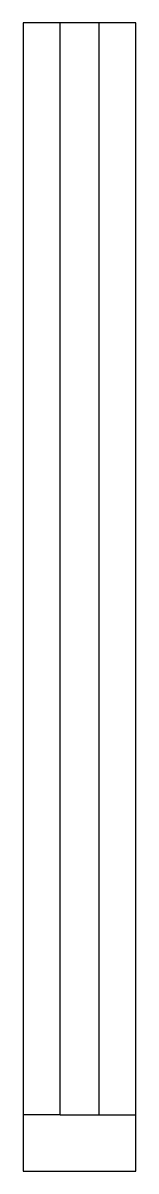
# Model space of a CAD drawing. Header units: millimetres. Extents: x 0 to 50, y 0 to 510.
import ezdxf

# ---------------------------------------------------------------- set-up
doc = ezdxf.new("R2010")
doc.units = ezdxf.units.MM

msp = doc.modelspace()

# ---------------------------------------------------------------- linework, layer by layer
for p, q in [((0, 510), (0, 0)), ((50, 510), (0, 510)), ((0, 510), (0, 0)), ((50, 510), (0, 510)), ((50, 510), (0, 510)), ((16.45, 25), (16.45, 510)), ((16.45, 25), (16.45, 510)), ((33.55, 510), (33.55, 25)), ((33.55, 510), (33.55, 25)), ((50, 0), (50, 510)), ((50, 0), (50, 510)), ((16.45, 25), (0, 25)), ((16.45, 25), (0, 25)), ((16.45, 25), (33.55, 25)), ((16.45, 25), (33.55, 25)), ((33.55, 25), (50, 25)), ((33.55, 25), (50, 25)), ((0, 0), (50, 0))]:
    msp.add_line(p, q)

doc.saveas('drawing.dxf')
